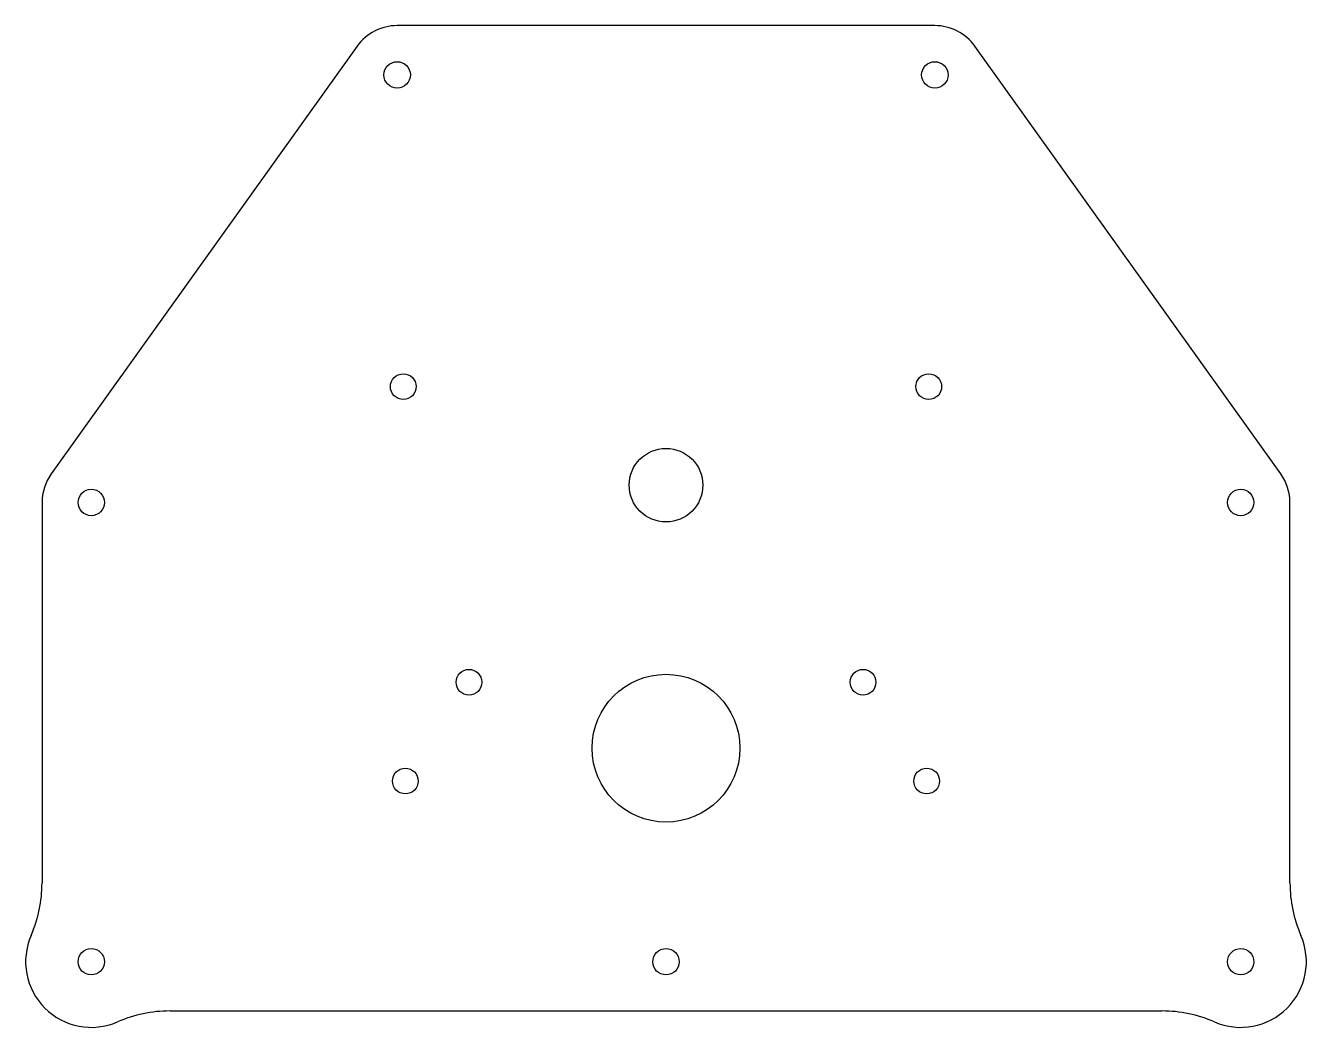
# Model space of a CAD drawing. Header units: inches. Extents: x -4.88 to 4.88, y 0.12 to 7.75.
import ezdxf

# ---------------------------------------------------------------- set-up
doc = ezdxf.new("R2010")
doc.units = ezdxf.units.IN
doc.header["$MEASUREMENT"] = 0

msp = doc.modelspace()

# ---------------------------------------------------------------- linework, layer by layer
at = {"color": 7, "linetype": 'Continuous', "lineweight": 25}
for p, q in [((2.0467, 7.75), (-2.0467, 7.75)), ((-2.3517, 7.5932), (-4.68, 4.3385)), ((4.68, 4.3385), (2.3517, 7.5932)), ((-4.75, 4.1203), (-4.75, 1.2245)), ((4.75, 1.2245), (4.75, 4.1203)), ((-3.7755, 0.25), (3.7755, 0.25))]:
    msp.add_line(p, q, dxfattribs=at)
for centre, radius in [((-2.0467, 7.375), 0.1005), ((2.0467, 7.375), 0.1005), ((-2, 5.002), 0.098), ((2, 5.002), 0.098), ((0, 4.252), 0.28), ((-4.375, 4.1203), 0.1005), ((4.375, 4.1203), 0.1005), ((-1.5, 2.752), 0.098), ((1.5, 2.752), 0.098), ((0, 2.25), 0.5625), ((-1.9843, 2), 0.098), ((1.9843, 2), 0.098), ((-4.375, 0.625), 0.1005), ((0, 0.625), 0.1005), ((4.375, 0.625), 0.1005)]:
    msp.add_circle(centre, radius, dxfattribs=at)
for centre, radius, start, end in [((-2.0467, 7.375), 0.375, 90, 144.42147), ((2.0467, 7.375), 0.375, 35.57853, 90), ((-4.375, 4.1203), 0.375, 144.42147, 180), ((4.375, 4.1203), 0.375, 0, 35.57853), ((-5.75, 1.2245), 1, 336.44354, 0), ((5.75, 1.2245), 1, 180, 203.55646), ((-4.375, 0.625), 0.5, 156.44354, 293.55646), ((4.375, 0.625), 0.5, 246.44354, 23.55646), ((-3.7755, -0.75), 1, 90, 113.55646), ((3.7755, -0.75), 1, 66.44354, 90)]:
    msp.add_arc(centre, radius, start, end, dxfattribs=at)

doc.saveas('drawing.dxf')
